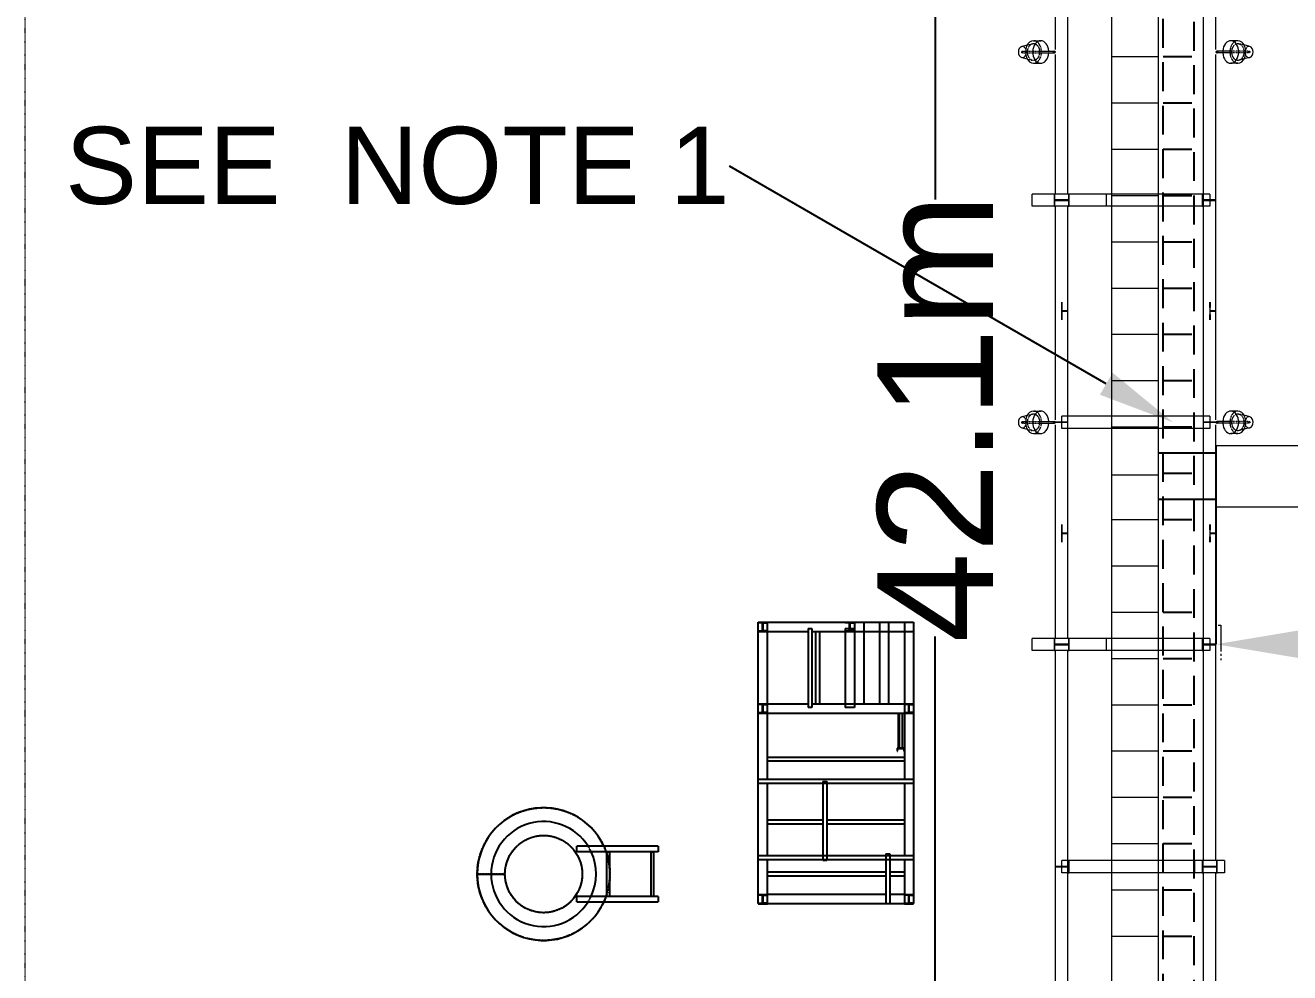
# Model space of a CAD drawing. Header units: inches. Extents: x 19 to 664121, y 34 to 210034.
# Drawn here: x 131674 to 148070, y 136569 to 148847 of the extents above; entities that cross this region are included whole.
import ezdxf
from ezdxf import colors
from ezdxf.entities.mleader import LeaderData, LeaderLine
from ezdxf.math import Vec2, Vec3

# ---------------------------------------------------------------- set-up
doc = ezdxf.new("R2010")
doc.units = ezdxf.units.IN
doc.header["$MEASUREMENT"] = 0
for name, pattern in [('CABLEROUTEALL-EMBED 1_DWG$0$HIDDEN2', [0.1875, 0.125, -0.0625]), ('DIVIDE2', [0.625, 0.25, -0.125, 0, -0.125, 0, -0.125]), ('LIGHTINGLAYOUTPROGRESSUNIT-EMBED 1_DWG$0$HIDDEN2', [0.1875, 0.125, -0.0625])]:
    doc.linetypes.add(name, pattern=pattern)
for name, color, linetype in [('CABLE TRAY INSTRUMENTATION', 7, 'Continuous'), ('CABLE TRAY POWER', 3, 'Continuous'), ('CABLEROUTEALL-EMBED 1_DWG$0$DwgTemplate', 7, 'Continuous')]:
    doc.layers.add(name, color=color, linetype=linetype)
for name, color, linetype, lineweight in [('Cable Trench', 7, 'Continuous', 13), ('Layout', 6, 'Continuous', 20), ('Pipe Rack Lighting', 1, 'Continuous', 5), ('REV.C CLOUD', 2, 'Continuous', 20)]:
    doc.layers.add(name, color=color, linetype=linetype, lineweight=lineweight)
doc.styles.get("Standard").update_dxf_attribs({"font": 'arial.ttf'})
doc.dimstyles.get("Standard").update_dxf_attribs({"dimtxt": 0.18, "dimasz": 0.18, "dimexe": 0.18, "dimexo": 0.0625, "dimgap": 0.09, "dimtad": 0, "dimtih": 1, "dimtoh": 1, "dimdec": 4, "dimzin": 0, "dimdsep": 46, "dimtxsty": 'Standard', "dimcen": 0.09, "dimadec": 0, "dimazin": 0, "dimtfac": 1, "dimtdec": 4, "dimtofl": 0, "dimtmove": 0, "dimatfit": 3, "dimfxl": 1, "dimtolj": 1, "dimtzin": 0, "dimarcsym": 0})

# ---------------------------------------------------------------- blocks, each defined once
blk = doc.blocks.new('*D63')
at = {"color": 4, "lineweight": -2, "transparency": 16777216}
for p, q in [((145765, 164642), (143473, 164642)), ((143473, 161642), (143473, 146589)), ((143473, 125592), (143473, 140927)), ((145765, 122592), (143473, 122592))]:
    blk.add_line(p, q, dxfattribs=at)
at = {"color": 4, "transparency": 16777216}
for points in [[(142973, 161642), (143973, 161642), (143473, 164642)], [(142973, 125592), (143973, 125592), (143473, 122592)]]:
    blk.add_solid(points, dxfattribs=at)
at = {"layer": 'Defpoints', "color": 0, "transparency": 16777216}
for p in [(145765, 164642), (143473, 122592), (145765, 122592)]:
    blk.add_point(p, dxfattribs=at)
at = {"transparency": 16777216, "insert": (143473, 143758), "char_height": 1500, "attachment_point": 5, "rotation": 90}
blk.add_mtext('\\A1;42.1m', dxfattribs=at)
blk = doc.blocks.new('*D64')
at = {"color": 4, "lineweight": -2, "transparency": 16777216}
for p, q in [((147112, 143403), (147112, 140825)), ((212824, 143400), (212824, 140825)), ((150112, 140825), (177163, 140825)), ((209824, 140825), (182773, 140825))]:
    blk.add_line(p, q, dxfattribs=at)
at = {"color": 4, "transparency": 16777216}
for points in [[(150112, 141325), (150112, 140325), (147112, 140825)], [(209824, 141325), (209824, 140325), (212824, 140825)]]:
    blk.add_solid(points, dxfattribs=at)
at = {"layer": 'Defpoints', "color": 0, "transparency": 16777216}
for p in [(147112, 143403), (212824, 143400), (212824, 140825)]:
    blk.add_point(p, dxfattribs=at)
at = {"transparency": 16777216, "insert": (179968, 140825), "char_height": 1500, "attachment_point": 5}
blk.add_mtext('\\A1;65.7m', dxfattribs=at)

msp = doc.modelspace()

# ---------------------------------------------------------------- linework, layer by layer
at = {"layer": 'CABLE TRAY INSTRUMENTATION', "color": 6, "linetype": 'CABLEROUTEALL-EMBED 1_DWG$0$HIDDEN2', "ltscale": 3000}
for p, q in [((146426.89, 123242.19), (146426.89, 164642.19)), ((146826.89, 164642.19), (146826.89, 142665.71)), ((146426.89, 148442.19), (146826.89, 148442.19)), ((146426.89, 148442.19), (146826.89, 148442.19)), ((146426.89, 147842.19), (146826.89, 147842.19)), ((146426.89, 147242.19), (146826.89, 147242.19)), ((146426.89, 146642.19), (146826.89, 146642.19)), ((146426.89, 146042.19), (146826.89, 146042.19)), ((146426.89, 145442.19), (146826.89, 145442.19)), ((146426.89, 144842.19), (146826.89, 144842.19)), ((146426.89, 144842.19), (146826.89, 144842.19)), ((146426.89, 144842.19), (146826.89, 144842.19)), ((146426.89, 144242.19), (146826.89, 144242.19)), ((146426.89, 143642.19), (146826.89, 143642.19)), ((146426.89, 143642.19), (146826.89, 143642.19)), ((146426.89, 143042.19), (146826.89, 143042.19)), ((146826.89, 142665.71), (146826.89, 123242.19)), ((146426.89, 142442.19), (146826.89, 142442.19)), ((146426.89, 141242.19), (146826.89, 141242.19)), ((146426.89, 140642.19), (146826.89, 140642.19)), ((146426.89, 140042.19), (146826.89, 140042.19)), ((146426.89, 140042.19), (146826.89, 140042.19)), ((146426.89, 140042.19), (146826.89, 140042.19)), ((146426.89, 139442.19), (146826.89, 139442.19)), ((146426.89, 138842.19), (146826.89, 138842.19)), ((146426.89, 138842.19), (146826.89, 138842.19)), ((146426.89, 138242.19), (146826.89, 138242.19)), ((146426.89, 137642.19), (146826.89, 137642.19)), ((146426.89, 137042.19), (146826.89, 137042.19))]:
    msp.add_line(p, q, dxfattribs=at)
at = {"layer": 'CABLE TRAY POWER'}
for p, q in [((147111.92, 143303.15), (146365.03, 143303.15)), ((147111.92, 142703.15), (146365.03, 142703.15))]:
    msp.add_line(p, q, dxfattribs=at)
at = {"layer": 'Cable Trench', "color": 2}
msp.add_line((147111.91, 143403.15), (147111.92, 142603.15), dxfattribs=at)
at = {"layer": 'Cable Trench', "color": 2, "linetype": 'Continuous'}
for p, q in [((147111.92, 143403.15), (211533.73, 143399.76)), ((193685.53, 142601.18), (147111.92, 142603.15))]:
    msp.add_line(p, q, dxfattribs=at)
at = {"layer": 'CABLEROUTEALL-EMBED 1_DWG$0$DwgTemplate', "color": 252, "linetype": 'Continuous'}
for p, q in [((141177.34, 141101.04), (141177.34, 141109.68)), ((141177.34, 141109.68), (141297.32, 141109.68)), ((141177.34, 141109.68), (142425.19, 141109.68)), ((141177.34, 140989.69), (141177.34, 141109.68)), ((141177.34, 139071.35), (141177.34, 141109.68)), ((141177.34, 141109.68), (141297.32, 141109.68)), ((141234.21, 141101.04), (141177.34, 141101.04)), ((141234.21, 140998.33), (141234.21, 141101.04)), ((141240.45, 141101.04), (141297.32, 141101.04)), ((141240.45, 140998.33), (141240.45, 141101.04)), ((141297.32, 141109.68), (141297.32, 141101.04)), ((141297.32, 139071.35), (141297.32, 141109.68)), ((141823.82, 141028.37), (141823.82, 140005.76)), ((141823.82, 141028.37), (141874.7, 141028.37)), ((141874.7, 141028.37), (141874.7, 140005.76)), ((142305.21, 141101.04), (142305.21, 141109.68)), ((142305.21, 141109.68), (142425.19, 141109.68)), ((142362.08, 141101.04), (142305.21, 141101.04)), ((142305.21, 141028.37), (142305.21, 140005.76)), ((142305.21, 141028.37), (142425.19, 141028.37)), ((142362.08, 140998.33), (142362.08, 141101.04)), ((142368.32, 141101.04), (142425.19, 141101.04)), ((142368.32, 140998.33), (142368.32, 141101.04)), ((142425.19, 141109.68), (142425.19, 140989.69)), ((142425.19, 141109.68), (142425.19, 141101.04)), ((142425.19, 141109.68), (143193.11, 141109.68)), ((142425.19, 141109.68), (142545.18, 141109.68)), ((142425.19, 141028.37), (142425.19, 140005.76)), ((142545.18, 141109.68), (142545.18, 140053.79)), ((142749.16, 141109.68), (142869.14, 141109.68)), ((142749.16, 141109.68), (142749.16, 140053.79)), ((142869.14, 141109.68), (142869.14, 140053.79)), ((143073.12, 141109.68), (143193.11, 141109.68)), ((143073.12, 141109.68), (143073.12, 140053.79)), ((143193.11, 141109.68), (143193.11, 140053.79)), ((143193.11, 141109.68), (143193.11, 140989.69)), ((141177.34, 140998.33), (141234.21, 140998.33)), ((141177.34, 140998.33), (141177.34, 140989.69)), ((141177.34, 140989.69), (141297.32, 140989.69)), ((141177.34, 140989.69), (141823.82, 140989.69)), ((141297.32, 140998.33), (141240.45, 140998.33)), ((141297.32, 140989.69), (141297.32, 140998.33)), ((141874.7, 140989.69), (142425.19, 140989.69)), ((141919.81, 140989.69), (141919.81, 140053.79)), ((141970.69, 140989.69), (141970.69, 140053.79)), ((142305.21, 140998.33), (142362.08, 140998.33)), ((142305.21, 140998.33), (142305.21, 140989.69)), ((142305.21, 140989.69), (142425.19, 140989.69)), ((142425.19, 140998.33), (142368.32, 140998.33)), ((142425.19, 140989.69), (142425.19, 140998.33)), ((142425.19, 140989.69), (143193.11, 140989.69)), ((141177.34, 139933.81), (141177.34, 140053.79)), ((141177.34, 140053.79), (141823.82, 140053.79)), ((141177.34, 140045.16), (141177.34, 140053.79)), ((141177.34, 140053.79), (141297.32, 140053.79)), ((141234.21, 140045.16), (141177.34, 140045.16)), ((141234.21, 139942.45), (141234.21, 140045.16)), ((141240.45, 140045.16), (141297.32, 140045.16)), ((141240.45, 139942.45), (141240.45, 140045.16)), ((141297.32, 140053.79), (141297.32, 140045.16)), ((141874.7, 140053.79), (143193.18, 140053.79)), ((143073.12, 140053.79), (143193.11, 140053.79)), ((143073.12, 140053.79), (143073.12, 139071.35)), ((143073.12, 140053.79), (143193.11, 140053.79)), ((143073.12, 140045.16), (143073.12, 140053.79)), ((143130, 140045.16), (143073.12, 140045.16)), ((143130, 139942.45), (143130, 140045.16)), ((143136.23, 139942.45), (143136.23, 140045.16)), ((143136.23, 140045.16), (143193.11, 140045.16)), ((143193.11, 140053.79), (143193.11, 139071.35)), ((143193.11, 140053.79), (143193.11, 140045.16)), ((143193.18, 140053.79), (143193.18, 139933.81)), ((141177.34, 139942.45), (141177.34, 139933.81)), ((141177.34, 139942.45), (141234.21, 139942.45)), ((141177.34, 139933.81), (143193.18, 139933.81)), ((141177.34, 139933.81), (141297.32, 139933.81)), ((141297.32, 139942.45), (141240.45, 139942.45)), ((141297.32, 139933.81), (141297.32, 139942.45)), ((141874.7, 140005.76), (141823.82, 140005.76)), ((142425.19, 140005.76), (142305.21, 140005.76)), ((142997.4, 139477.79), (142997.4, 139933.81)), ((143007.64, 139477.79), (143007.64, 139933.81)), ((143046.16, 139933.81), (143046.16, 139477.79)), ((143073.12, 139942.45), (143130, 139942.45)), ((143073.12, 139942.45), (143073.12, 139933.81)), ((143073.12, 139933.81), (143193.11, 139933.81)), ((143193.11, 139942.45), (143136.23, 139942.45)), ((143193.11, 139933.81), (143193.11, 139942.45)), ((142977.43, 139477.79), (142977.43, 139439.26)), ((143073.12, 139477.79), (142977.43, 139477.79)), ((142977.43, 139439.26), (142984.65, 139439.26)), ((142984.65, 139439.26), (142984.65, 139474.74)), ((142984.65, 139474.74), (143067.74, 139474.74)), ((143067.74, 139474.74), (143067.74, 139439.26)), ((143067.74, 139439.26), (143073.12, 139439.26)), ((143073.12, 139359.31), (141297.32, 139359.31)), ((143073.12, 139308.44), (141297.32, 139308.44)), ((141177.34, 139020.47), (141177.34, 139071.35)), ((143193.11, 139071.35), (141177.34, 139071.35)), ((142015.84, 139045.47), (142015.84, 138022.87)), ((142015.84, 139045.47), (142066.71, 139045.47)), ((142066.71, 139045.47), (142066.71, 138022.87)), ((143193.11, 139071.35), (143193.11, 139020.47)), ((143193.11, 139020.47), (141177.34, 139020.47)), ((141177.34, 138082.66), (141177.34, 139020.47)), ((141297.32, 138082.66), (141297.32, 139020.47)), ((143073.12, 139020.47), (143073.12, 138082.66)), ((143193.11, 139020.47), (143193.11, 138082.66)), ((142015.84, 138543.4), (141297.32, 138543.4)), ((142015.84, 138492.53), (141297.32, 138492.53)), ((143073.12, 138543.4), (142066.71, 138543.4)), ((143073.12, 138492.53), (142066.71, 138492.53)), ((139881.48, 138206.96), (138827.19, 138206.96)), ((138827.19, 138134.01), (138827.19, 138206.96)), ((139881.48, 138134.01), (138827.19, 138134.01)), ((139209.56, 138134.01), (139209.56, 137558.08)), ((139209.56, 138134.01), (139247.95, 138134.01)), ((139247.95, 138134.01), (139247.95, 137558.08)), ((139785.49, 138134.01), (139785.49, 137558.08)), ((139785.49, 138134.01), (139823.89, 138134.01)), ((139823.89, 137558.08), (139823.89, 138134.01)), ((139881.48, 138206.96), (139881.48, 138134.01)), ((141177.34, 138031.78), (141177.34, 138082.66)), ((143193.11, 138082.66), (141177.34, 138082.66)), ((142831.75, 138107.73), (142882.62, 138107.73)), ((142831.75, 138107.73), (142831.75, 137462.09)), ((142882.62, 138107.73), (142882.62, 137462.09)), ((143193.11, 138082.66), (143193.11, 138031.78)), ((141177.34, 137582.07), (141177.34, 138031.78)), ((143193.11, 138031.78), (141177.34, 138031.78)), ((141297.32, 137582.07), (141297.32, 138031.78)), ((142066.71, 138022.87), (142015.84, 138022.87)), ((143073.12, 138031.78), (143073.12, 137582.07)), ((143193.11, 138031.78), (143193.11, 137582.07)), ((137534.07, 137847.07), (137894.03, 137847.07)), ((142831.75, 137871.48), (141297.32, 137871.48)), ((142831.75, 137820.61), (141297.32, 137820.61)), ((143073.12, 137871.48), (142882.62, 137871.48)), ((143073.12, 137820.61), (142882.62, 137820.61)), ((141177.34, 137582.07), (141297.32, 137582.07)), ((141177.34, 137573.43), (141177.34, 137582.07)), ((141177.34, 137470.73), (141177.34, 137573.43)), ((141234.21, 137573.43), (141177.34, 137573.43)), ((141177.34, 137470.73), (141177.34, 137573.43)), ((141234.21, 137470.73), (141234.21, 137573.43)), ((141240.45, 137573.43), (141297.32, 137573.43)), ((141240.45, 137470.73), (141240.45, 137573.43)), ((142831.75, 137582.07), (141297.32, 137582.07)), ((141297.32, 137582.07), (141297.32, 137573.43)), ((141297.32, 137470.73), (141297.32, 137573.43)), ((143073.12, 137582.07), (142882.62, 137582.07)), ((143073.12, 137573.43), (143073.12, 137582.07)), ((143073.12, 137582.07), (143193.11, 137582.07)), ((143130, 137573.43), (143073.12, 137573.43)), ((143073.12, 137573.43), (143073.12, 137470.73)), ((143130, 137470.73), (143130, 137573.43)), ((143136.23, 137573.43), (143193.11, 137573.43)), ((143136.23, 137470.73), (143136.23, 137573.43)), ((143193.11, 137582.07), (143193.11, 137573.43)), ((143193.11, 137573.43), (143193.11, 137470.73)), ((143193.11, 137573.43), (143193.11, 137470.73)), ((139881.48, 137558.08), (138827.19, 137558.08)), ((138827.19, 137485.12), (138827.19, 137558.08)), ((138827.19, 137485.12), (139881.48, 137485.12)), ((139247.95, 137558.08), (139209.56, 137558.08)), ((139823.89, 137558.08), (139785.49, 137558.08)), ((139881.48, 137558.08), (139881.48, 137485.12)), ((141177.34, 137470.73), (141234.21, 137470.73)), ((141177.34, 137470.73), (141177.34, 137462.09)), ((141177.34, 137462.09), (141297.32, 137462.09)), ((141297.32, 137470.73), (141240.45, 137470.73)), ((141297.32, 137462.09), (141297.32, 137470.73)), ((142831.75, 137462.09), (141297.32, 137462.09)), ((142882.62, 137462.09), (142831.75, 137462.09)), ((143073.12, 137462.09), (142882.62, 137462.09)), ((143073.12, 137470.73), (143130, 137470.73)), ((143073.12, 137470.73), (143073.12, 137462.09)), ((143073.12, 137462.09), (143193.11, 137462.09)), ((143193.11, 137470.73), (143136.23, 137470.73)), ((143193.11, 137462.09), (143193.11, 137470.73))]:
    msp.add_line(p, q, dxfattribs=at)
at = {"layer": 'CABLEROUTEALL-EMBED 1_DWG$0$DwgTemplate', "color": 252, "linetype": 'CABLEROUTEALL-EMBED 1_DWG$0$HIDDEN2'}
msp.add_line((137894.03, 137847.07), (137534.07, 137847.07), dxfattribs=at)
for radius in [860.61, 500.65]:
    msp.add_circle((138394.68, 137847.07), radius, dxfattribs=at)
at = {"layer": 'CABLEROUTEALL-EMBED 1_DWG$0$DwgTemplate', "color": 252, "linetype": 'Continuous'}
msp.add_circle((138394.68, 137847.07), 500.65, dxfattribs=at)
for radius, start, end in [(860.61, 24.719482, 180), (680.63, 31.921302, 180), (680.63, 334.874536, 24.93387), (860.61, 18.763385, 19.475811), (860.61, 352.510724, 7.489276), (860.61, 180, 335.12928), (680.63, 180, 327.873938), (860.61, 340.378496, 341.236615)]:
    msp.add_arc((138394.68, 137847.07), radius, start, end, dxfattribs=at)
at = {"layer": 'CABLEROUTEALL-EMBED 1_DWG$0$DwgTemplate', "color": 252, "linetype": 'CABLEROUTEALL-EMBED 1_DWG$0$HIDDEN2'}
for radius, start, end in [(680.63, 24.93387, 31.921302), (860.61, 19.475811, 24.719482), (860.61, 7.489276, 18.763385), (860.61, 341.236615, 352.510724), (680.63, 327.873938, 334.874536), (860.61, 335.12928, 340.378496)]:
    msp.add_arc((138394.68, 137847.07), radius, start, end, dxfattribs=at)
at = {"layer": 'Layout', "color": 251, "linetype": 'DIVIDE2', "ltscale": 10}
msp.add_line((131673.57, 122592.19), (131673.57, 170592.19), dxfattribs=at)
at = {"layer": 'Layout', "color": 252, "linetype": 'Continuous'}
for p, q in [((145033.65, 148532.84), (145033.65, 149460.73)), ((145192.13, 146660.3), (145192.13, 149460.73)), ((146953.44, 146581.06), (146953.44, 149460.73)), ((147111.91, 148532.84), (147111.91, 149460.73)), ((145033.65, 146660.3), (145033.65, 148468.84)), ((147111.91, 146581.06), (147111.91, 148468.84)), ((145033.65, 135766.28), (145033.65, 137942.03)), ((145192.13, 135141.6), (145192.13, 137942.03)), ((146953.44, 135141.6), (146953.44, 137862.79)), ((147111.91, 135766.28), (147111.91, 137862.79))]:
    msp.add_line(p, q, dxfattribs=at)
at = {"layer": 'Layout', "color": 251, "linetype": 'Continuous'}
for p, q in [((145688.83, 146660.3), (144728.94, 146660.3)), ((144728.94, 146501.82), (144728.94, 146660.3)), ((145025.97, 146660.3), (145016.22, 146660.3)), ((145016.22, 146660.3), (145016.22, 146501.82)), ((145025.97, 146584.05), (145025.97, 146660.3)), ((145199.81, 146584.05), (145025.97, 146584.05)), ((145199.81, 146660.3), (145199.81, 146584.05)), ((145209.56, 146660.3), (145199.81, 146660.3)), ((145209.56, 146501.82), (145209.56, 146660.3)), ((145688.83, 146660.3), (145688.83, 146501.82)), ((147032.68, 146660.3), (145688.83, 146660.3)), ((146936, 146660.3), (146936, 146501.82)), ((146945.76, 146660.3), (146936, 146660.3)), ((146945.76, 146584.05), (146945.76, 146660.3)), ((147115.85, 146584.05), (146945.76, 146584.05)), ((147111.91, 146581.06), (146953.44, 146581.06)), ((146953.44, 143704.37), (146953.44, 146581.06)), ((146953.44, 146581.06), (147111.91, 146581.06)), ((147032.68, 146660.3), (147032.68, 146501.82)), ((147111.91, 143733.38), (147111.91, 146581.06)), ((145688.83, 146501.82), (144728.94, 146501.82)), ((145016.22, 146501.82), (145025.97, 146501.82)), ((145025.97, 146578.07), (145199.81, 146578.07)), ((145025.97, 146501.82), (145025.97, 146578.07)), ((145033.65, 143733.38), (145033.65, 146501.82)), ((145192.13, 143704.37), (145192.13, 146501.82)), ((145199.81, 146578.07), (145199.81, 146501.82)), ((145199.81, 146501.82), (145209.56, 146501.82)), ((147032.68, 146501.82), (145688.83, 146501.82)), ((146936, 146501.82), (146945.76, 146501.82)), ((146945.76, 146501.82), (146945.76, 146578.07)), ((146945.76, 146578.07), (147115.85, 146578.07)), ((145112.89, 145189.12), (145112.89, 145259.6)), ((145116.73, 145189.12), (145112.89, 145189.12)), ((145112.89, 145189.12), (145112.89, 145144.21)), ((145112.89, 145144.21), (145184.88, 145144.21)), ((145112.89, 145144.21), (145112.89, 145099.23)), ((145184.88, 145144.21), (145112.89, 145144.21)), ((145116.73, 145259.6), (145116.73, 145189.12)), ((145116.73, 145146.6), (145116.73, 145189.12)), ((145184.88, 145146.6), (145116.73, 145146.6)), ((145116.73, 145099.23), (145116.73, 145141.81)), ((145116.73, 145141.81), (145184.88, 145141.81)), ((145184.88, 145146.6), (145184.88, 145150.36)), ((145184.88, 145144.21), (145184.88, 145146.6)), ((145184.88, 145141.81), (145184.88, 145144.21)), ((145184.88, 145138.06), (145184.88, 145141.81)), ((147032.68, 145189.12), (147032.68, 145259.6)), ((147032.68, 145189.12), (147032.68, 145144.21)), ((147036.52, 145189.12), (147032.68, 145189.12)), ((147104.67, 145144.21), (147032.68, 145144.21)), ((147032.68, 145144.21), (147032.68, 145099.23)), ((147032.68, 145144.21), (147104.67, 145144.21)), ((147036.52, 145259.6), (147036.52, 145189.12)), ((147036.52, 145146.6), (147036.52, 145189.12)), ((147104.67, 145146.6), (147036.52, 145146.6)), ((147036.52, 145099.23), (147036.52, 145141.81)), ((147036.52, 145141.81), (147104.67, 145141.81)), ((147104.67, 145146.6), (147104.67, 145150.36)), ((147104.67, 145144.21), (147104.67, 145146.6)), ((147104.67, 145141.81), (147104.67, 145144.21)), ((147104.67, 145138.06), (147104.67, 145141.81)), ((145112.89, 145028.96), (145112.89, 145099.23)), ((145112.89, 145099.23), (145116.73, 145099.23)), ((145116.73, 145099.23), (145116.73, 145028.96)), ((147032.68, 145028.96), (147032.68, 145099.23)), ((147032.68, 145099.23), (147036.52, 145099.23)), ((147036.52, 145099.23), (147036.52, 145028.96)), ((145033.65, 140900.95), (145033.65, 143669.38)), ((145192.13, 143704.37), (145033.98, 143704.37)), ((145033.98, 143701.38), (145192.13, 143701.38)), ((147032.68, 143780.62), (145112.89, 143780.62)), ((145112.89, 143622.14), (145112.89, 143780.62)), ((145192.13, 140900.95), (145192.13, 143701.38)), ((147111.58, 143704.37), (146953.44, 143704.37)), ((146953.44, 143701.38), (147111.58, 143701.38)), ((146953.44, 140821.71), (146953.44, 143701.38)), ((147032.68, 143780.62), (147032.68, 143622.14)), ((147036.52, 143704.37), (147036.52, 143704.32)), ((147036.52, 143704.32), (147036.52, 143701.38)), ((147104.67, 143704.37), (147104.67, 143704.37)), ((147104.67, 143701.38), (147104.67, 143704.37)), ((147104.67, 143704.37), (147104.67, 143704.37)), ((147104.67, 143701.38), (147104.67, 143704.37)), ((147111.91, 140821.71), (147111.91, 143669.38)), ((147032.68, 143622.14), (145112.89, 143622.14)), ((145112.89, 142306.46), (145112.89, 142376.93)), ((145116.73, 142376.93), (145116.73, 142306.46)), ((147032.68, 142306.46), (147032.68, 142376.93)), ((147036.52, 142376.93), (147036.52, 142306.46)), ((145112.89, 142306.46), (145112.89, 142261.55)), ((145116.73, 142306.46), (145112.89, 142306.46)), ((145184.88, 142261.55), (145112.89, 142261.55)), ((145112.89, 142261.55), (145112.89, 142216.57)), ((145112.89, 142261.55), (145184.88, 142261.55)), ((145112.89, 142216.57), (145116.73, 142216.57)), ((145112.89, 142146.3), (145112.89, 142216.57)), ((145116.73, 142263.94), (145116.73, 142306.46)), ((145184.88, 142263.94), (145116.73, 142263.94)), ((145116.73, 142216.57), (145116.73, 142259.15)), ((145116.73, 142259.15), (145184.88, 142259.15)), ((145116.73, 142216.57), (145116.73, 142146.3)), ((145184.88, 142263.94), (145184.88, 142267.7)), ((145184.88, 142261.55), (145184.88, 142263.94)), ((145184.88, 142259.15), (145184.88, 142261.55)), ((145184.88, 142255.4), (145184.88, 142259.15)), ((147036.52, 142306.46), (147032.68, 142306.46)), ((147032.68, 142306.46), (147032.68, 142261.55)), ((147032.68, 142261.55), (147032.68, 142216.57)), ((147104.67, 142261.55), (147032.68, 142261.55)), ((147032.68, 142261.55), (147104.67, 142261.55)), ((147032.68, 142216.57), (147036.52, 142216.57)), ((147032.68, 142146.3), (147032.68, 142216.57)), ((147036.52, 142263.94), (147036.52, 142306.46)), ((147104.67, 142263.94), (147036.52, 142263.94)), ((147036.52, 142216.57), (147036.52, 142259.15)), ((147036.52, 142259.15), (147104.67, 142259.15)), ((147036.52, 142216.57), (147036.52, 142146.3)), ((147104.67, 142263.94), (147104.67, 142267.7)), ((147104.67, 142261.55), (147104.67, 142263.94)), ((147104.67, 142259.15), (147104.67, 142261.55)), ((147104.67, 142255.4), (147104.67, 142259.15)), ((147141.48, 141073.18), (147178.11, 141073.18)), ((147178.11, 141073.18), (147178.11, 140732.44)), ((145688.83, 140900.95), (144728.94, 140900.95)), ((144728.94, 140742.47), (144728.94, 140900.95)), ((145025.97, 140900.95), (145016.22, 140900.95)), ((145016.22, 140900.95), (145016.22, 140742.47)), ((145025.97, 140824.69), (145025.97, 140900.95)), ((145199.81, 140900.95), (145199.81, 140824.69)), ((145209.56, 140900.95), (145199.81, 140900.95)), ((145209.56, 140742.47), (145209.56, 140900.95)), ((145688.83, 140900.95), (145688.83, 140742.47)), ((147032.68, 140900.95), (145688.83, 140900.95)), ((146945.76, 140900.95), (146936, 140900.95)), ((146936, 140900.95), (146936, 140742.47)), ((146945.76, 140824.69), (146945.76, 140900.95)), ((147032.68, 140900.95), (147032.68, 140742.47)), ((145688.83, 140742.47), (144728.94, 140742.47)), ((145016.22, 140742.47), (145025.97, 140742.47)), ((145199.81, 140824.69), (145025.97, 140824.69)), ((145025.97, 140818.72), (145199.81, 140818.72)), ((145025.97, 140742.47), (145025.97, 140818.72)), ((145033.65, 137945.02), (145033.65, 140742.47)), ((145192.13, 137945.02), (145192.13, 140742.47)), ((145199.81, 140818.72), (145199.81, 140742.47)), ((145199.81, 140742.47), (145209.56, 140742.47)), ((147032.68, 140742.47), (145688.83, 140742.47)), ((146936, 140742.47), (146945.76, 140742.47)), ((147115.85, 140824.69), (146945.76, 140824.69)), ((146945.76, 140818.72), (147115.85, 140818.72)), ((146945.76, 140742.47), (146945.76, 140818.72)), ((146953.44, 140821.71), (147111.91, 140821.71)), ((146953.44, 138021.27), (146953.44, 140821.71)), ((147111.91, 140821.71), (146953.44, 140821.71)), ((147111.91, 138021.27), (147111.91, 140821.71)), ((147178.11, 140699.8), (147178.11, 140674.84)), ((147178.11, 140642.21), (147178.11, 140617.25)), ((145199.81, 137945.02), (145029.72, 137945.02)), ((145029.72, 137939.05), (145199.81, 137939.05)), ((145192.13, 137945.02), (145033.65, 137945.02)), ((145033.65, 137942.03), (145192.13, 137942.03)), ((146840.69, 138021.27), (145112.89, 138021.27)), ((145112.89, 137862.79), (145112.89, 138021.27)), ((145209.56, 138021.27), (145199.81, 138021.27)), ((145199.81, 138021.27), (145199.81, 137945.02)), ((145199.81, 137939.05), (145199.81, 137862.79)), ((145209.56, 137862.79), (145209.56, 138021.27)), ((147224.65, 138021.27), (146840.69, 138021.27)), ((146840.69, 137862.79), (146840.69, 138021.27)), ((146936, 138021.27), (146936, 137862.79)), ((146945.76, 138021.27), (146936, 138021.27)), ((146945.76, 137945.02), (146945.76, 138021.27)), ((147119.59, 137945.02), (146945.76, 137945.02)), ((146945.76, 137939.05), (147119.59, 137939.05)), ((146945.76, 137862.79), (146945.76, 137939.05)), ((147119.59, 138021.27), (147119.59, 137945.02)), ((147129.35, 138021.27), (147119.59, 138021.27)), ((147119.59, 137939.05), (147119.59, 137862.79)), ((147129.35, 137862.79), (147129.35, 138021.27)), ((147224.65, 138021.27), (147224.65, 137862.79)), ((146840.69, 137862.79), (145112.89, 137862.79)), ((145199.81, 137862.79), (145209.56, 137862.79)), ((147224.65, 137862.79), (146840.69, 137862.79)), ((146936, 137862.79), (146945.76, 137862.79)), ((147119.59, 137862.79), (147129.35, 137862.79))]:
    msp.add_line(p, q, dxfattribs=at)
at = {"layer": 'Pipe Rack Lighting', "color": 252, "linetype": 'Continuous'}
for p, q in [((144593.9, 148572.81), (144666.78, 148591.52)), ((144747.96, 148647.13), (144841.05, 148647.13)), ((147397.61, 148647.13), (147304.51, 148647.13)), ((147551.66, 148572.81), (147478.78, 148591.52)), ((144593.9, 148428.87), (144666.78, 148410.17)), ((144841.05, 148513.03), (145016.9, 148513.03)), ((144841.05, 148488.65), (145016.9, 148488.65)), ((147304.51, 148513.03), (147128.66, 148513.03)), ((147304.51, 148488.65), (147128.66, 148488.65)), ((147551.66, 148428.87), (147478.78, 148410.17)), ((144747.96, 148354.55), (144841.05, 148354.55)), ((147397.61, 148354.55), (147304.51, 148354.55)), ((147551.66, 143773.35), (147478.78, 143792.06)), ((147551.66, 143629.42), (147478.78, 143610.71))]:
    msp.add_line(p, q, dxfattribs=at)
at = {"layer": 'Pipe Rack Lighting', "color": 252, "linetype": 'LIGHTINGLAYOUTPROGRESSUNIT-EMBED 1_DWG$0$HIDDEN2'}
for p, q in [((144666.78, 148591.52), (144734.1, 148608.79)), ((147478.78, 148591.52), (147411.46, 148608.79)), ((144603.14, 148513.03), (144841.05, 148513.03)), ((144603.14, 148488.65), (144841.05, 148488.65)), ((144666.78, 148410.17), (144734.1, 148392.89)), ((147542.43, 148513.03), (147304.51, 148513.03)), ((147542.43, 148488.65), (147304.51, 148488.65)), ((147478.78, 148410.17), (147411.46, 148392.89)), ((147478.78, 143792.06), (147411.46, 143809.34)), ((147542.43, 143713.57), (147304.51, 143713.57)), ((147542.43, 143689.19), (147304.51, 143689.19)), ((147478.78, 143610.71), (147411.46, 143593.43))]:
    msp.add_line(p, q, dxfattribs=at)
at = {"layer": 'Pipe Rack Lighting', "color": 251, "linetype": 'LIGHTINGLAYOUTPROGRESSUNIT-EMBED 1_DWG$0$HIDDEN2'}
for p, q in [((144666.78, 143792.06), (144734.1, 143809.34)), ((144603.14, 143713.57), (144841.05, 143713.57)), ((144603.14, 143689.19), (144841.05, 143689.19)), ((144666.78, 143610.71), (144734.1, 143593.43))]:
    msp.add_line(p, q, dxfattribs=at)
at = {"layer": 'Pipe Rack Lighting', "color": 251, "linetype": 'Continuous'}
for p, q in [((144747.96, 143847.67), (144841.05, 143847.67)), ((147397.61, 143847.67), (147304.51, 143847.67)), ((144593.9, 143773.35), (144666.78, 143792.06)), ((144593.9, 143629.42), (144666.78, 143610.71)), ((144841.05, 143713.57), (145016.9, 143713.57)), ((144841.05, 143689.19), (145016.9, 143689.19)), ((147304.51, 143713.57), (147128.66, 143713.57)), ((147304.51, 143689.19), (147128.66, 143689.19)), ((144747.96, 143555.1), (144841.05, 143555.1)), ((147397.61, 143555.1), (147304.51, 143555.1))]:
    msp.add_line(p, q, dxfattribs=at)
at = {"layer": 'Pipe Rack Lighting', "color": 252, "linetype": 'Continuous'}
for centre, major_axis, start_param, end_param in [((144603.14, 148500.84), (0, -73.14), 3.321127, 6.10365096), ((144747.96, 148500.84), (0, -146.29), 3.14159265, 6.28318531), ((144841.05, 148500.84), (0, -146.29), 3.14159265, 7.77055155), ((144841.05, 148500.84), (0, 146.29), 4.79581907, 6.28318531), ((147304.51, 148500.84), (0, 146.29), 3.14159265, 7.77055155), ((147397.61, 148500.84), (0, 146.29), 3.14159265, 6.28318531), ((147542.43, 148500.84), (0, 73.14), 3.321127, 6.10365096), ((147304.51, 148500.84), (0, -146.29), 4.79581907, 6.28318531), ((147397.61, 143701.38), (0, 146.29), 3.14159265, 6.28318531), ((147542.43, 143701.38), (0, 73.14), 3.321127, 6.10365096)]:
    msp.add_ellipse(centre, major_axis=major_axis, ratio=0.70710678, start_param=start_param, end_param=end_param, dxfattribs=at)
at = {"layer": 'Pipe Rack Lighting', "color": 252, "linetype": 'LIGHTINGLAYOUTPROGRESSUNIT-EMBED 1_DWG$0$HIDDEN2'}
for centre, major_axis, start_param, end_param in [((144603.14, 148500.84), (0, 73.14), 2.9620583, 6.28318531), ((144603.14, 148500.84), (0, 73.14), 0, 0.17953435), ((144747.96, 148500.84), (0, 146.29), 3.14159265, 6.28318531), ((147397.61, 148500.84), (0, -146.29), 3.14159265, 6.28318531), ((147542.43, 148500.84), (0, -73.14), 2.9620583, 6.28318531), ((144841.05, 148500.84), (0, -146.29), 1.48736624, 1.65422641), ((147304.51, 148500.84), (0, 146.29), 1.48736624, 1.65422641), ((147542.43, 148500.84), (0, -73.14), 0, 0.17953435), ((147542.43, 143701.38), (0, -73.14), 2.9620583, 6.28318531), ((147542.43, 143701.38), (0, -73.14), 0, 0.17953435)]:
    msp.add_ellipse(centre, major_axis=major_axis, ratio=0.70710678, start_param=start_param, end_param=end_param, dxfattribs=at)
for centre, major_axis in [((144747.96, 148500.84), (0, 109.72)), ((147397.61, 148500.84), (0, -109.72)), ((144603.14, 148500.84), (0, 12.19)), ((147542.43, 148500.84), (0, -12.19)), ((147397.61, 143701.38), (0, -109.72)), ((147542.43, 143701.38), (0, -12.19))]:
    msp.add_ellipse(centre, major_axis=major_axis, ratio=0.70710678, dxfattribs=at)
at = {"layer": 'Pipe Rack Lighting', "color": 252, "linetype": 'Continuous'}
for centre, major_axis in [((145016.9, 148500.84), (0, -15.24)), ((145016.9, 148500.84), (0, -15.24)), ((145016.9, 148500.84), (0, 12.19)), ((147128.66, 148500.84), (0, -15.24)), ((147128.66, 148500.84), (0, -15.24)), ((147128.66, 148500.84), (0, -12.19))]:
    msp.add_ellipse(centre, major_axis=major_axis, ratio=0.70710678, dxfattribs=at)
at = {"layer": 'Pipe Rack Lighting', "color": 251, "linetype": 'Continuous'}
for centre, major_axis, start_param, end_param in [((144747.96, 143701.38), (0, -146.29), 3.14159265, 6.28318531), ((144841.05, 143701.38), (0, -146.29), 3.14159265, 7.77055155), ((144841.05, 143701.38), (0, 146.29), 4.79581907, 6.28318531), ((147304.51, 143701.38), (0, 146.29), 3.14159265, 7.77055155), ((144603.14, 143701.38), (0, -73.14), 3.321127, 6.10365096), ((147304.51, 143701.38), (0, -146.29), 4.79581907, 6.28318531)]:
    msp.add_ellipse(centre, major_axis=major_axis, ratio=0.70710678, start_param=start_param, end_param=end_param, dxfattribs=at)
at = {"layer": 'Pipe Rack Lighting', "color": 251, "linetype": 'LIGHTINGLAYOUTPROGRESSUNIT-EMBED 1_DWG$0$HIDDEN2'}
for centre, major_axis in [((144747.96, 143701.38), (0, 109.72)), ((144603.14, 143701.38), (0, 12.19))]:
    msp.add_ellipse(centre, major_axis=major_axis, ratio=0.70710678, dxfattribs=at)
for centre, major_axis, start_param, end_param in [((144747.96, 143701.38), (0, 146.29), 3.14159265, 6.28318531), ((147397.61, 143701.38), (0, -146.29), 3.14159265, 6.28318531), ((144603.14, 143701.38), (0, 73.14), 2.9620583, 6.28318531), ((144603.14, 143701.38), (0, 73.14), 0, 0.17953435), ((144841.05, 143701.38), (0, -146.29), 1.48736624, 1.65422641), ((147304.51, 143701.38), (0, 146.29), 1.48736624, 1.65422641)]:
    msp.add_ellipse(centre, major_axis=major_axis, ratio=0.70710678, start_param=start_param, end_param=end_param, dxfattribs=at)
at = {"layer": 'Pipe Rack Lighting', "color": 251, "linetype": 'Continuous'}
for centre, major_axis in [((145016.9, 143701.38), (0, -15.24)), ((145016.9, 143701.38), (0, -15.24)), ((145016.9, 143701.38), (0, 12.19)), ((147128.66, 143701.38), (0, -15.24)), ((147128.66, 143701.38), (0, -15.24)), ((147128.66, 143701.38), (0, -12.19))]:
    msp.add_ellipse(centre, major_axis=major_axis, ratio=0.70710678, dxfattribs=at)
at = {"layer": 'REV.C CLOUD', "color": 3}
for p, q in [((145765.03, 122672.19), (145765.03, 164642.19)), ((146365.03, 164642.19), (146365.03, 142665.71)), ((145765.03, 148442.19), (146365.03, 148442.19)), ((145765.03, 148442.19), (146365.03, 148442.19)), ((145765.03, 147842.19), (146365.03, 147842.19)), ((145765.03, 147242.19), (146365.03, 147242.19)), ((145765.03, 146642.19), (146365.03, 146642.19)), ((145765.03, 146042.19), (146365.03, 146042.19)), ((145765.03, 145442.19), (146365.03, 145442.19)), ((145765.03, 144842.19), (146365.03, 144842.19)), ((145765.03, 144842.19), (146365.03, 144842.19)), ((145765.03, 144842.19), (146365.03, 144842.19)), ((145765.03, 144242.19), (146365.03, 144242.19)), ((145765.03, 143642.19), (146365.03, 143642.19)), ((145765.03, 143642.19), (146365.03, 143642.19)), ((146365.03, 143265.71), (146365.03, 122672.19)), ((145765.03, 143022.14), (146365.03, 143022.14)), ((145765.03, 142442.19), (146365.03, 142442.19)), ((145765.03, 141842.19), (146365.03, 141842.19)), ((145765.03, 141242.19), (146365.03, 141242.19)), ((145765.03, 140642.19), (146365.03, 140642.19)), ((145765.03, 140042.19), (146365.03, 140042.19)), ((145765.03, 140042.19), (146365.03, 140042.19)), ((145765.03, 140042.19), (146365.03, 140042.19)), ((145765.03, 139442.19), (146365.03, 139442.19)), ((145765.03, 138842.19), (146365.03, 138842.19)), ((145765.03, 138842.19), (146365.03, 138842.19)), ((145765.03, 138242.19), (146365.03, 138242.19)), ((145765.03, 137642.19), (146365.03, 137642.19)), ((145765.03, 137042.19), (146365.03, 137042.19))]:
    msp.add_line(p, q, dxfattribs=at)

# ---------------------------------------------------------------- dimensions: what is measured, and where the dimension line sits
at = {"color": 252}
dim = msp.add_linear_dim(base=(143472.9313362, 122592.18582566), p1=(145765.02614312, 164642.18582619), p2=(145765.02614388, 122592.18582566), angle=90, dimstyle='Standard', override={"dimtxt": 1500, "dimasz": 3000, "dimtih": 0, "dimdec": 1, "dimlfac": 0.001, "dimpost": 'm', "dimclrd": 4, "dimclre": 4, "dimclrt": 256}, dxfattribs=at)
dim.commit()
dim.dimension.update_dxf_attribs({"geometry": '*D63', "text_midpoint": (143472.9313362, 143758.07436287), "dimtype": 160})
dim = msp.add_linear_dim(base=(212823.58, 140825.14), p1=(147111.92, 143403.15), p2=(212823.58, 143399.76), dimstyle='Standard', override={"dimtxt": 1500, "dimasz": 3000, "dimtih": 0, "dimdec": 1, "dimlfac": 0.001, "dimpost": 'm', "dimclrd": 4, "dimclre": 4, "dimclrt": 256}, dxfattribs=at)
dim.commit()
dim.dimension.update_dxf_attribs({"geometry": '*D64', "text_midpoint": (179967.75, 140825.14)})

# ---------------------------------------------------------------- leaders
ml = msp.add_multileader_mtext('Standard')
ml.set_content('SEE  NOTE 1', color=256)
ml.set_leader_properties()
ml.build(insert=Vec2(0, 0))
ml.multileader.update_dxf_attribs({"has_dogleg": 0, "dogleg_length": 0.36, "arrow_head_size": 1000})
ctx = ml.context
ctx.base_point, ctx.char_height, ctx.arrow_head_size, ctx.landing_gap_size, ctx.plane_origin = Vec3(132508.59, 147022.55), 1000, 1000, 0.09, Vec3(146557.12, 143700.62)
ctx.text_align_type = 2
notes = []
notes.append((ctx, [(0, (1, 1, 0), (140807.22, 147022.55), (-1, 0), 0.36, [(0, [(146557.12, 143700.62)], 0, [])])]))
ctx.mtext.insert, ctx.mtext.alignment, ctx.mtext.flow_direction = Vec3(140806.77, 147531.08), 3, 5
for ctx, leaders in notes:
    for number, flags, end, landing, length, lines in leaders:
        leader = LeaderData()
        leader.index, (leader.has_last_leader_line, leader.has_dogleg_vector, leader.attachment_direction) = number, flags
        leader.last_leader_point, leader.dogleg_vector, leader.dogleg_length = Vec3(end), Vec3(landing), length
        for number, points, colour, breaks in lines:
            line = LeaderLine()
            line.index, line.vertices, line.color, line.breaks = number, Vec3.list(points), colors.encode_raw_color(colour), breaks
            leader.lines.append(line)
        ctx.leaders.append(leader)

doc.saveas('drawing.dxf')
